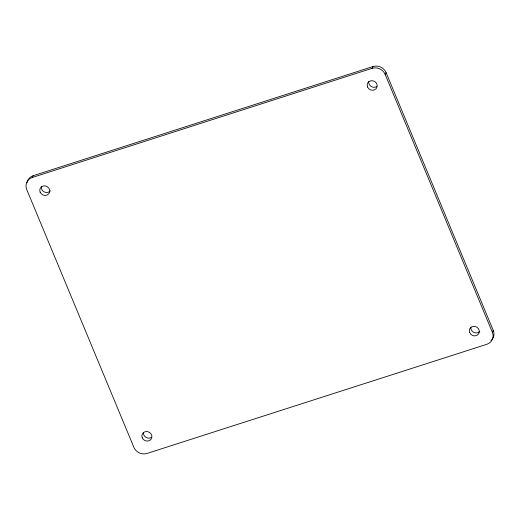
<?xml version="1.0" encoding="UTF-8"?>
<svg xmlns="http://www.w3.org/2000/svg" width="520" height="520" viewBox="0 0 520 520"><rect width="100%" height="100%" fill="white"/><g stroke="black" fill="none" stroke-linecap="round" stroke-linejoin="round"><path stroke-width="0.78" d="M493.259 330.428L492.336 332.209A10.218 9.399 27.4 0 1 486.811 344.299L146.991 453.459A10.218 9.399 27.4 0 1 133.9 447.356L26.741 189.572A10.218 9.399 27.4 0 1 32.266 177.483L33.189 175.702L373.009 66.541A10.218 9.399 27.4 0 1 386.1 72.644L493.259 330.428A10.218 9.399 27.4 0 1 491.01 340.678M32.266 177.483L372.086 68.322L373.009 66.541M492.336 332.209L385.177 74.425L386.1 72.644M151.463 437.346A5.109 4.7 27.4 0 1 145.886 437.294A5.109 4.7 27.4 0 1 143.455 432.361M376.753 86.515A5.109 4.7 27.4 0 1 371.183 86.463A5.109 4.7 27.4 0 1 368.745 81.53M50.277 190.879A5.109 4.7 27.4 0 1 44.363 191.964A5.109 4.7 27.4 0 1 41.34 186.706M372.086 68.322A10.218 9.399 27.4 0 1 385.177 74.425M27.021 182.845A10.218 9.399 27.4 0 1 33.189 175.702M479.804 331.351A5.109 4.7 27.4 0 1 473.882 332.436A5.109 4.7 27.4 0 1 470.86 327.178M40.124 192.147A5.109 4.7 27.4 0 0 48.743 193.843A5.109 4.7 27.4 0 0 45.468 185.965A5.109 4.7 27.4 0 0 40.124 192.147M142.24 437.801A5.109 4.7 27.4 0 0 150.859 439.498A5.109 4.7 27.4 0 0 147.583 431.613A5.109 4.7 27.4 0 0 142.24 437.801M367.529 86.97A5.109 4.7 27.4 0 0 376.149 88.666A5.109 4.7 27.4 0 0 372.873 80.789A5.109 4.7 27.4 0 0 367.529 86.97M469.644 332.618A5.109 4.7 27.4 0 0 478.263 334.315A5.109 4.7 27.4 0 0 474.988 326.437A5.109 4.7 27.4 0 0 469.644 332.618"/></g></svg>
